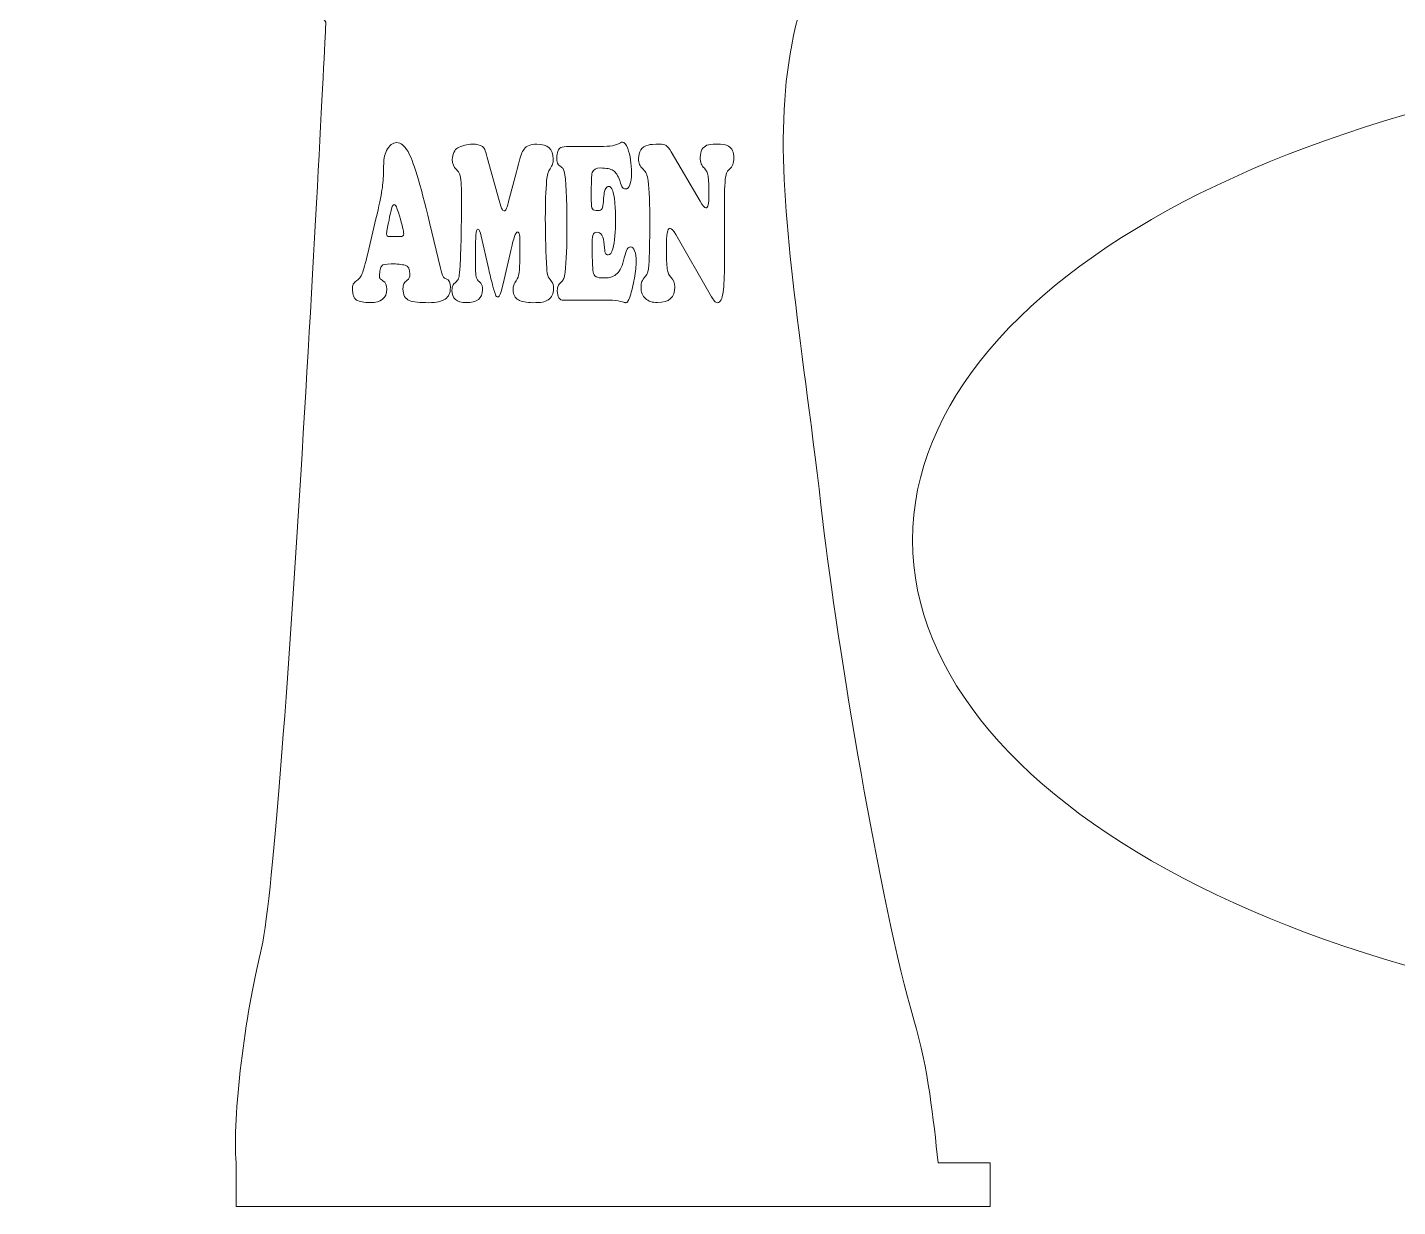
# Model space of a CAD drawing. Header units: millimetres. Extents: x -431 to 186, y -15 to 284.
# Drawn here: x 52.6 to 113.2, y 38.7 to 90.8 of the extents above; entities that cross this region are included whole.
import ezdxf

# ---------------------------------------------------------------- set-up
doc = ezdxf.new("R2010")
doc.units = ezdxf.units.MM
doc.header["$MEASUREMENT"] = 0
doc.layers.add('Capa 1', color=7, linetype='Continuous')

msp = doc.modelspace()

# ---------------------------------------------------------------- linework, layer by layer
at = {"layer": 'Capa 1', "color": 240, "lineweight": 20}
msp.add_ellipse((135.0616, 68.1614), major_axis=(43.3333, 0), ratio=0.4999988, dxfattribs=at)
at = {"layer": 'Capa 1', "color": 240, "lineweight": 9}
for points, knots in [([(45.7099, 106.5678), (46.5618, 105.0762), (47.2323, 103.2564), (47.6671, 101.0422), (47.6671, 101.0422), (53.0783, 97.3764), (56.9122, 95.3684), (61.7199, 94.4219), (61.7199, 94.4219), (65.3861, 93.7), (64.0271, 93.6308), (65.7819, 91.063), (65.7819, 91.063), (65.8106, 91.0212), (63.9227, 53.907), (62.8985, 49.9105), (62.8985, 49.9105), (62.2355, 47.3239), (61.633, 42.5825), (61.8183, 40.6273)], [0, 0, 0, 0, 0.1666667, 0.1666667, 0.1666667, 0.1666667, 0.3333333, 0.3333333, 0.3333333, 0.3333333, 0.5, 0.5, 0.5, 0.5, 0.6666667, 0.6666667, 0.6666667, 0.6666667, 1, 1, 1, 1]), ([(92.8569, 40.6273), (92.6409, 42.5776), (92.4349, 44.7506), (91.7861, 46.9507), (91.7861, 46.9507), (90.3047, 51.9741), (88.377, 63.6653), (87.7627, 68.9901), (87.7627, 68.9901), (85.9498, 84.7082), (83.8043, 90.3982), (91.2021, 99.7998), (91.2021, 99.7998), (91.2021, 99.7998), (96.5515, 100.911), (96.5515, 100.911), (96.5515, 100.911), (96.5515, 100.911), (101.1999, 101.1426), (101.1999, 101.1426), (101.1999, 101.1426), (109.9615, 101.1822), (111.7581, 94.7836), (125.8149, 101.8954), (125.8149, 101.8954), (130.1935, 104.1106), (129.6138, 102.667), (133.5803, 101.2187), (133.5803, 101.2187), (132.0114, 98.3716), (130.8989, 97.0588), (134.0173, 94.4743), (134.0173, 94.4743), (136.2706, 96.1296), (136.0247, 96.9458), (135.2391, 99.8319), (135.2391, 99.8319), (136.7303, 99.3856), (139.8892, 97.0988), (142.8469, 99.8439), (142.8469, 99.8439), (142.4669, 101.208), (141.7112, 102.1244), (139.6391, 102.1924), (139.6391, 102.1924), (137.3459, 102.2679), (137.0523, 101.1402), (135.8571, 100.3038), (135.8571, 100.3038), (135.8571, 100.3038), (130.7555, 104.7155), (130.7555, 104.7155), (130.7555, 104.7155), (128.0733, 104.9816), (122.9441, 103.1479), (121.0555, 102.4196), (121.0555, 102.4196), (117.3569, 100.9936), (114.4886, 100.7214), (110.9617, 102.1642), (110.9617, 102.1642), (110.9758, 103.2906), (111.1575, 104.3307), (111.4778, 105.2902)], [0, 0, 0, 0, 0.0588235, 0.0588235, 0.0588235, 0.0588235, 0.1176471, 0.1176471, 0.1176471, 0.1176471, 0.1764706, 0.1764706, 0.1764706, 0.1764706, 0.2352941, 0.2352941, 0.2352941, 0.2352941, 0.2941176, 0.2941176, 0.2941176, 0.2941176, 0.3529412, 0.3529412, 0.3529412, 0.3529412, 0.4117647, 0.4117647, 0.4117647, 0.4117647, 0.4705882, 0.4705882, 0.4705882, 0.4705882, 0.5294118, 0.5294118, 0.5294118, 0.5294118, 0.5882353, 0.5882353, 0.5882353, 0.5882353, 0.6470588, 0.6470588, 0.6470588, 0.6470588, 0.7058824, 0.7058824, 0.7058824, 0.7058824, 0.7647059, 0.7647059, 0.7647059, 0.7647059, 0.8235294, 0.8235294, 0.8235294, 0.8235294, 0.8823529, 0.8823529, 0.8823529, 0.8823529, 1, 1, 1, 1]), ([(92.8569, 40.6273), (92.8569, 40.6273), (95.1517, 40.6273), (95.1517, 40.6273), (95.1517, 40.6273), (95.1517, 40.6273), (95.1517, 38.6939), (95.1517, 38.6939), (95.1517, 38.6939), (95.1517, 38.6939), (90.9897, 38.6939), (90.9897, 38.6939), (90.9897, 38.6939), (90.9897, 38.6939), (71.2093, 38.6939), (71.2093, 38.6939), (71.2093, 38.6939), (71.2093, 38.6939), (61.8183, 38.6939), (61.8183, 38.6939), (61.8183, 38.6939), (61.8183, 38.6939), (61.8183, 40.6273), (61.8183, 40.6273)], [0, 0, 0, 0, 0.1428571, 0.1428571, 0.1428571, 0.1428571, 0.2857143, 0.2857143, 0.2857143, 0.2857143, 0.4285714, 0.4285714, 0.4285714, 0.4285714, 0.5714286, 0.5714286, 0.5714286, 0.5714286, 0.7142857, 0.7142857, 0.7142857, 0.7142857, 1, 1, 1, 1])]:
    msp.add_open_spline(points, degree=3, knots=knots, dxfattribs=at)
at = {"layer": 'Capa 1', "color": 250, "lineweight": 9}
for points, knots in [([(70.3695, 82.2054), (70.3695, 82.2054), (70.8533, 80.1885), (70.8533, 80.1885), (70.8533, 80.1885), (70.8996, 80.0031), (70.938, 79.8807), (70.9686, 79.8228), (70.9686, 79.8228), (70.9992, 79.7633), (71.0463, 79.7242), (71.1092, 79.7055), (71.1092, 79.7055), (71.2323, 79.6681), (71.2935, 79.5474), (71.2935, 79.3416), (71.2935, 79.3416), (71.2935, 79.0984), (71.2184, 78.9249), (71.0681, 78.8178), (71.0681, 78.8178), (70.9179, 78.7124), (70.6725, 78.6596), (70.3311, 78.6579), (70.3311, 78.6579), (69.9459, 78.6596), (69.6603, 78.6902), (69.4743, 78.7532), (69.4743, 78.7532), (69.3887, 78.7838), (69.3215, 78.8433), (69.2708, 78.9351), (69.2708, 78.9351), (69.2201, 79.027), (69.1957, 79.1375), (69.1957, 79.2668), (69.1957, 79.2668), (69.1957, 79.3671), (69.2088, 79.4436), (69.2349, 79.498), (69.2349, 79.498), (69.2612, 79.5524), (69.3101, 79.6035), (69.3825, 79.6511), (69.3825, 79.6511), (69.4621, 79.7038), (69.5022, 79.794), (69.5022, 79.9198), (69.5022, 79.9198), (69.5022, 80.1426), (69.4332, 80.2735), (69.2952, 80.3126), (69.2952, 80.3126), (69.1468, 80.3534), (68.938, 80.3722), (68.6681, 80.3722), (68.6681, 80.3722), (68.4411, 80.3722), (68.3057, 80.3466), (68.2612, 80.2922), (68.2612, 80.2922), (68.2341, 80.2599), (68.2105, 80.2004), (68.1895, 80.1136), (68.1895, 80.1136), (68.1695, 80.0269), (68.159, 79.9436), (68.159, 79.8636), (68.159, 79.8636), (68.159, 79.7922), (68.166, 79.7446), (68.1808, 79.7225), (68.1808, 79.7225), (68.1957, 79.7004), (68.2429, 79.6647), (68.3232, 79.6154), (68.3232, 79.6154), (68.4271, 79.5558), (68.4786, 79.4368), (68.4786, 79.2566), (68.4786, 79.2566), (68.4786, 78.862), (68.2359, 78.663), (67.7494, 78.663), (67.7494, 78.663), (67.4734, 78.663), (67.2708, 78.7004), (67.1407, 78.7736), (67.1407, 78.7736), (67.021, 78.8433), (66.9616, 78.9964), (66.9616, 79.231), (66.9616, 79.231), (66.9616, 79.3348), (66.9747, 79.4147), (67.0009, 79.4708), (67.0009, 79.4708), (67.028, 79.527), (67.0751, 79.5796), (67.1433, 79.6256), (67.1433, 79.6256), (67.2542, 79.7021), (67.338, 79.8092), (67.3957, 79.947), (67.3957, 79.947), (67.4525, 80.0848), (67.5337, 80.379), (67.6393, 80.8313), (67.6393, 80.8313), (67.6393, 80.8313), (68.0009, 82.3704), (68.0009, 82.3704), (68.0009, 82.3704), (68.1337, 82.935), (68.2227, 83.3584), (68.2682, 83.639), (68.2682, 83.639), (68.3127, 83.9196), (68.3363, 84.1934), (68.338, 84.4638), (68.338, 84.4638), (68.3397, 84.7495), (68.3485, 84.9468), (68.3651, 85.059), (68.3651, 85.059), (68.3817, 85.1696), (68.4175, 85.2784), (68.4734, 85.3856), (68.4734, 85.3856), (68.5913, 85.6168), (68.7415, 85.7342), (68.9241, 85.7342), (68.9241, 85.7342), (69.0961, 85.7342), (69.2612, 85.6032), (69.4184, 85.3396), (69.4184, 85.3396), (69.6367, 84.9808), (69.9537, 83.9366), (70.3695, 82.2054)], [0, 0, 0, 0, 0.0277778, 0.0277778, 0.0277778, 0.0277778, 0.0555556, 0.0555556, 0.0555556, 0.0555556, 0.0833333, 0.0833333, 0.0833333, 0.0833333, 0.1111111, 0.1111111, 0.1111111, 0.1111111, 0.1388889, 0.1388889, 0.1388889, 0.1388889, 0.1666667, 0.1666667, 0.1666667, 0.1666667, 0.1944444, 0.1944444, 0.1944444, 0.1944444, 0.2222222, 0.2222222, 0.2222222, 0.2222222, 0.25, 0.25, 0.25, 0.25, 0.2777778, 0.2777778, 0.2777778, 0.2777778, 0.3055556, 0.3055556, 0.3055556, 0.3055556, 0.3333333, 0.3333333, 0.3333333, 0.3333333, 0.3611111, 0.3611111, 0.3611111, 0.3611111, 0.3888889, 0.3888889, 0.3888889, 0.3888889, 0.4166667, 0.4166667, 0.4166667, 0.4166667, 0.4444444, 0.4444444, 0.4444444, 0.4444444, 0.4722222, 0.4722222, 0.4722222, 0.4722222, 0.5, 0.5, 0.5, 0.5, 0.5277778, 0.5277778, 0.5277778, 0.5277778, 0.5555556, 0.5555556, 0.5555556, 0.5555556, 0.5833333, 0.5833333, 0.5833333, 0.5833333, 0.6111111, 0.6111111, 0.6111111, 0.6111111, 0.6388889, 0.6388889, 0.6388889, 0.6388889, 0.6666667, 0.6666667, 0.6666667, 0.6666667, 0.6944444, 0.6944444, 0.6944444, 0.6944444, 0.7222222, 0.7222222, 0.7222222, 0.7222222, 0.75, 0.75, 0.75, 0.75, 0.7777778, 0.7777778, 0.7777778, 0.7777778, 0.8055556, 0.8055556, 0.8055556, 0.8055556, 0.8333333, 0.8333333, 0.8333333, 0.8333333, 0.8611111, 0.8611111, 0.8611111, 0.8611111, 0.8888889, 0.8888889, 0.8888889, 0.8888889, 0.9166667, 0.9166667, 0.9166667, 0.9166667, 0.9444444, 0.9444444, 0.9444444, 0.9444444, 1, 1, 1, 1]), ([(73.9293, 80.8262), (73.9293, 80.8262), (73.6219, 79.4861), (73.6219, 79.4861), (73.6219, 79.4861), (73.5695, 79.26), (73.5267, 79.1086), (73.4943, 79.0304), (73.4943, 79.0304), (73.4612, 78.9522), (73.4253, 78.913), (73.3869, 78.913), (73.3869, 78.913), (73.3494, 78.913), (73.3153, 78.9436), (73.2865, 79.0082), (73.2865, 79.0082), (73.2681, 79.0474), (73.2245, 79.1936), (73.1573, 79.4453), (73.1573, 79.4453), (73.09, 79.6987), (73.0341, 79.9232), (72.9895, 80.1188), (72.9895, 80.1188), (72.9895, 80.1188), (72.6524, 81.5983), (72.6524, 81.5983), (72.6524, 81.5983), (72.6061, 81.804), (72.5573, 81.9078), (72.5066, 81.9078), (72.5066, 81.9078), (72.4515, 81.9078), (72.4219, 81.8194), (72.4166, 81.6425), (72.4166, 81.6425), (72.4044, 81.2514), (72.3992, 80.8891), (72.3992, 80.5575), (72.3992, 80.5575), (72.3992, 80.2123), (72.407, 79.9776), (72.4245, 79.8552), (72.4245, 79.8552), (72.4367, 79.782), (72.4525, 79.7276), (72.4717, 79.6953), (72.4717, 79.6953), (72.4917, 79.6613), (72.545, 79.6018), (72.6315, 79.515), (72.6315, 79.515), (72.6883, 79.4589), (72.7162, 79.362), (72.7162, 79.2225), (72.7162, 79.2225), (72.7162, 78.8501), (72.4717, 78.663), (71.9817, 78.663), (71.9817, 78.663), (71.5686, 78.663), (71.3625, 78.845), (71.3625, 79.2072), (71.3625, 79.2072), (71.3625, 79.299), (71.3729, 79.3671), (71.3948, 79.4079), (71.3948, 79.4079), (71.4157, 79.4504), (71.4707, 79.5116), (71.5599, 79.595), (71.5599, 79.595), (71.6157, 79.646), (71.6542, 79.714), (71.6734, 79.799), (71.6734, 79.799), (71.6935, 79.8858), (71.7101, 80.0541), (71.7232, 80.3024), (71.7232, 80.3024), (71.7389, 80.5694), (71.7529, 81.0048), (71.7669, 81.6102), (71.7669, 81.6102), (71.7808, 82.2173), (71.7869, 82.736), (71.7869, 83.168), (71.7869, 83.168), (71.7869, 83.7088), (71.7659, 84.0761), (71.7232, 84.2682), (71.7232, 84.2682), (71.7083, 84.3346), (71.6909, 84.3856), (71.6708, 84.4179), (71.6708, 84.4179), (71.6516, 84.4519), (71.614, 84.4944), (71.5599, 84.5472), (71.5599, 84.5472), (71.4385, 84.6611), (71.3782, 84.8074), (71.3782, 84.9859), (71.3782, 84.9859), (71.3782, 85.1032), (71.4009, 85.2087), (71.4455, 85.3056), (71.4455, 85.3056), (71.4909, 85.4008), (71.5511, 85.4689), (71.6262, 85.5097), (71.6262, 85.5097), (71.7013, 85.5522), (71.8017, 85.5896), (71.9267, 85.6219), (71.9267, 85.6219), (72.0524, 85.6526), (72.1581, 85.6696), (72.2455, 85.6696), (72.2455, 85.6696), (72.4638, 85.6696), (72.6183, 85.6338), (72.7083, 85.5641), (72.7083, 85.5641), (72.7529, 85.5318), (72.7878, 85.4859), (72.8131, 85.4298), (72.8131, 85.4298), (72.8393, 85.3736), (72.876, 85.2563), (72.9232, 85.0812), (72.9232, 85.0812), (72.9232, 85.0812), (73.4559, 83.173), (73.4559, 83.173), (73.4559, 83.173), (73.5135, 82.9639), (73.5537, 82.8363), (73.5755, 82.7887), (73.5755, 82.7887), (73.5983, 82.7428), (73.6289, 82.719), (73.6681, 82.719), (73.6681, 82.719), (73.7022, 82.719), (73.7319, 82.7445), (73.759, 82.7938), (73.759, 82.7938), (73.7852, 82.8431), (73.8166, 82.9366), (73.8525, 83.0727), (73.8525, 83.0727), (73.8525, 83.0727), (74.2131, 84.4434), (74.2131, 84.4434), (74.2131, 84.4434), (74.2577, 84.6186), (74.2865, 84.7342), (74.2996, 84.7869), (74.2996, 84.7869), (74.3834, 85.1186), (74.4664, 85.3396), (74.5485, 85.4502), (74.5485, 85.4502), (74.6524, 85.593), (74.8419, 85.6644), (75.1162, 85.6644), (75.1162, 85.6644), (75.5991, 85.6644), (75.8402, 85.4502), (75.8402, 85.0216), (75.8402, 85.0216), (75.8402, 84.9247), (75.8306, 84.8482), (75.8123, 84.7886), (75.8123, 84.7886), (75.7931, 84.7308), (75.7546, 84.6611), (75.697, 84.5778), (75.697, 84.5778), (75.6183, 84.4621), (75.5695, 84.2938), (75.5485, 84.0744), (75.5485, 84.0744), (75.5092, 83.6169), (75.49, 83.0574), (75.49, 82.401), (75.49, 82.401), (75.49, 81.5541), (75.5101, 80.8109), (75.5511, 80.1732), (75.5511, 80.1732), (75.5616, 80.0167), (75.5773, 79.9113), (75.5983, 79.8552), (75.5983, 79.8552), (75.6201, 79.7974), (75.6751, 79.714), (75.7633, 79.6001), (75.7633, 79.6001), (75.8253, 79.5202), (75.8559, 79.4147), (75.8559, 79.282), (75.8559, 79.282), (75.8559, 79.0491), (75.7765, 78.8841), (75.6175, 78.7889), (75.6175, 78.7889), (75.5354, 78.7344), (75.4498, 78.7004), (75.359, 78.6834), (75.359, 78.6834), (75.2691, 78.6664), (75.1302, 78.6596), (74.9424, 78.6579), (74.9424, 78.6579), (74.6542, 78.6596), (74.4393, 78.6988), (74.2979, 78.7787), (74.2979, 78.7787), (74.1407, 78.8688), (74.0621, 79.0202), (74.0621, 79.2362), (74.0621, 79.2362), (74.0621, 79.316), (74.0725, 79.3824), (74.0926, 79.4334), (74.0926, 79.4334), (74.1136, 79.4844), (74.166, 79.5796), (74.2516, 79.7157), (74.2516, 79.7157), (74.2961, 79.7854), (74.3258, 79.9198), (74.3424, 80.1188), (74.3424, 80.1188), (74.3581, 80.3177), (74.3669, 80.6562), (74.3669, 81.1357), (74.3669, 81.1357), (74.3669, 81.401), (74.3599, 81.5745), (74.3477, 81.6578), (74.3477, 81.6578), (74.3345, 81.7412), (74.3075, 81.782), (74.2664, 81.782), (74.2664, 81.782), (74.2193, 81.782), (74.173, 81.719), (74.1284, 81.5915), (74.1284, 81.5915), (74.0839, 81.4622), (74.0175, 81.2088), (73.9293, 80.8262)], [0, 0, 0, 0, 0.0153846, 0.0153846, 0.0153846, 0.0153846, 0.0307692, 0.0307692, 0.0307692, 0.0307692, 0.0461538, 0.0461538, 0.0461538, 0.0461538, 0.0615385, 0.0615385, 0.0615385, 0.0615385, 0.0769231, 0.0769231, 0.0769231, 0.0769231, 0.0923077, 0.0923077, 0.0923077, 0.0923077, 0.1076923, 0.1076923, 0.1076923, 0.1076923, 0.1230769, 0.1230769, 0.1230769, 0.1230769, 0.1384615, 0.1384615, 0.1384615, 0.1384615, 0.1538462, 0.1538462, 0.1538462, 0.1538462, 0.1692308, 0.1692308, 0.1692308, 0.1692308, 0.1846154, 0.1846154, 0.1846154, 0.1846154, 0.2, 0.2, 0.2, 0.2, 0.2153846, 0.2153846, 0.2153846, 0.2153846, 0.2307692, 0.2307692, 0.2307692, 0.2307692, 0.2461538, 0.2461538, 0.2461538, 0.2461538, 0.2615385, 0.2615385, 0.2615385, 0.2615385, 0.2769231, 0.2769231, 0.2769231, 0.2769231, 0.2923077, 0.2923077, 0.2923077, 0.2923077, 0.3076923, 0.3076923, 0.3076923, 0.3076923, 0.3230769, 0.3230769, 0.3230769, 0.3230769, 0.3384615, 0.3384615, 0.3384615, 0.3384615, 0.3538462, 0.3538462, 0.3538462, 0.3538462, 0.3692308, 0.3692308, 0.3692308, 0.3692308, 0.3846154, 0.3846154, 0.3846154, 0.3846154, 0.4, 0.4, 0.4, 0.4, 0.4153846, 0.4153846, 0.4153846, 0.4153846, 0.4307692, 0.4307692, 0.4307692, 0.4307692, 0.4461538, 0.4461538, 0.4461538, 0.4461538, 0.4615385, 0.4615385, 0.4615385, 0.4615385, 0.4769231, 0.4769231, 0.4769231, 0.4769231, 0.4923077, 0.4923077, 0.4923077, 0.4923077, 0.5076923, 0.5076923, 0.5076923, 0.5076923, 0.5230769, 0.5230769, 0.5230769, 0.5230769, 0.5384615, 0.5384615, 0.5384615, 0.5384615, 0.5538462, 0.5538462, 0.5538462, 0.5538462, 0.5692308, 0.5692308, 0.5692308, 0.5692308, 0.5846154, 0.5846154, 0.5846154, 0.5846154, 0.6, 0.6, 0.6, 0.6, 0.6153846, 0.6153846, 0.6153846, 0.6153846, 0.6307692, 0.6307692, 0.6307692, 0.6307692, 0.6461538, 0.6461538, 0.6461538, 0.6461538, 0.6615385, 0.6615385, 0.6615385, 0.6615385, 0.6769231, 0.6769231, 0.6769231, 0.6769231, 0.6923077, 0.6923077, 0.6923077, 0.6923077, 0.7076923, 0.7076923, 0.7076923, 0.7076923, 0.7230769, 0.7230769, 0.7230769, 0.7230769, 0.7384615, 0.7384615, 0.7384615, 0.7384615, 0.7538462, 0.7538462, 0.7538462, 0.7538462, 0.7692308, 0.7692308, 0.7692308, 0.7692308, 0.7846154, 0.7846154, 0.7846154, 0.7846154, 0.8, 0.8, 0.8, 0.8, 0.8153846, 0.8153846, 0.8153846, 0.8153846, 0.8307692, 0.8307692, 0.8307692, 0.8307692, 0.8461538, 0.8461538, 0.8461538, 0.8461538, 0.8615385, 0.8615385, 0.8615385, 0.8615385, 0.8769231, 0.8769231, 0.8769231, 0.8769231, 0.8923077, 0.8923077, 0.8923077, 0.8923077, 0.9076923, 0.9076923, 0.9076923, 0.9076923, 0.9230769, 0.9230769, 0.9230769, 0.9230769, 0.9384615, 0.9384615, 0.9384615, 0.9384615, 0.9538462, 0.9538462, 0.9538462, 0.9538462, 0.9692308, 0.9692308, 0.9692308, 0.9692308, 1, 1, 1, 1]), ([(76.5573, 85.5641), (76.5573, 85.5641), (77.8717, 85.5641), (77.8717, 85.5641), (77.8717, 85.5641), (78.138, 85.5641), (78.3319, 85.5743), (78.4542, 85.5964), (78.4542, 85.5964), (78.5765, 85.6185), (78.6953, 85.6628), (78.8114, 85.7291), (78.8114, 85.7291), (78.8472, 85.7478), (78.8751, 85.758), (78.8953, 85.758), (78.8953, 85.758), (78.9843, 85.758), (79.0629, 85.6662), (79.1311, 85.4791), (79.1311, 85.4791), (79.2437, 85.1764), (79.2996, 84.8124), (79.2996, 84.3839), (79.2996, 84.3839), (79.2996, 84.1679), (79.2761, 83.9978), (79.2297, 83.872), (79.2297, 83.872), (79.1826, 83.7478), (79.1179, 83.6866), (79.0367, 83.6866), (79.0367, 83.6866), (78.9799, 83.6866), (78.9363, 83.7088), (78.9049, 83.753), (78.9049, 83.753), (78.8734, 83.7972), (78.8306, 83.8992), (78.7782, 84.054), (78.7782, 84.054), (78.7031, 84.2768), (78.6079, 84.4264), (78.4926, 84.5012), (78.4926, 84.5012), (78.3773, 84.576), (78.1887, 84.6135), (77.9258, 84.6135), (77.9258, 84.6135), (77.7293, 84.6135), (77.6105, 84.5438), (77.5677, 84.4077), (77.5677, 84.4077), (77.545, 84.3346), (77.5319, 84.2376), (77.5275, 84.1135), (77.5275, 84.1135), (77.5241, 83.991), (77.5215, 83.6781), (77.5215, 83.173), (77.5215, 83.173), (77.5215, 82.9741), (77.5389, 82.85), (77.573, 82.8023), (77.573, 82.8023), (77.6071, 82.753), (77.6961, 82.7292), (77.8411, 82.7292), (77.8411, 82.7292), (77.9127, 82.7292), (77.9651, 82.7581), (77.9974, 82.8159), (77.9974, 82.8159), (78.0297, 82.8754), (78.0507, 82.9792), (78.0585, 83.1272), (78.0585, 83.1272), (78.0708, 83.321), (78.083, 83.452), (78.0961, 83.5234), (78.0961, 83.5234), (78.1083, 83.5948), (78.1319, 83.6577), (78.166, 83.7104), (78.166, 83.7104), (78.2018, 83.77), (78.2437, 83.8006), (78.2917, 83.8006), (78.2917, 83.8006), (78.3616, 83.8006), (78.421, 83.736), (78.4708, 83.6067), (78.4708, 83.6067), (78.5066, 83.5098), (78.5371, 83.3397), (78.5616, 83.0948), (78.5616, 83.0948), (78.5861, 82.8516), (78.5991, 82.5966), (78.5991, 82.3312), (78.5991, 82.3312), (78.5991, 81.8058), (78.5573, 81.3755), (78.4734, 81.0405), (78.4734, 81.0405), (78.4271, 80.8568), (78.3573, 80.7667), (78.2638, 80.7667), (78.2638, 80.7667), (78.2053, 80.7667), (78.1651, 80.7956), (78.1433, 80.8534), (78.1433, 80.8534), (78.1215, 80.9112), (78.1039, 81.032), (78.0917, 81.214), (78.0917, 81.214), (78.0664, 81.5898), (77.9537, 81.7768), (77.7546, 81.7768), (77.7546, 81.7768), (77.6778, 81.7768), (77.6253, 81.7309), (77.5974, 81.6357), (77.5974, 81.6357), (77.5686, 81.5404), (77.5546, 81.3653), (77.5546, 81.1102), (77.5546, 81.1102), (77.5546, 80.9538), (77.5607, 80.7514), (77.5712, 80.5048), (77.5712, 80.5048), (77.5825, 80.2565), (77.5939, 80.0932), (77.6061, 80.0133), (77.6061, 80.0133), (77.6193, 79.9147), (77.6621, 79.845), (77.7328, 79.8076), (77.7328, 79.8076), (77.8035, 79.7684), (77.9215, 79.7497), (78.0874, 79.7497), (78.0874, 79.7497), (78.3433, 79.7497), (78.5354, 79.8144), (78.6655, 79.9419), (78.6655, 79.9419), (78.7948, 80.0694), (78.9005, 80.3007), (78.9826, 80.6374), (78.9826, 80.6374), (79.0306, 80.8296), (79.0734, 80.9588), (79.1118, 81.0252), (79.1118, 81.0252), (79.1503, 81.0915), (79.2, 81.1255), (79.2612, 81.1255), (79.2612, 81.1255), (79.3328, 81.1255), (79.3922, 81.0643), (79.4393, 80.9436), (79.4393, 80.9436), (79.4865, 80.8211), (79.5092, 80.6698), (79.5092, 80.4878), (79.5092, 80.4878), (79.5092, 80.2888), (79.483, 80.0388), (79.4306, 79.7395), (79.4306, 79.7395), (79.3773, 79.4402), (79.3127, 79.1749), (79.2359, 78.9419), (79.2359, 78.9419), (79.1965, 78.8297), (79.1642, 78.7548), (79.1389, 78.7158), (79.1389, 78.7158), (79.1127, 78.6784), (79.0804, 78.6596), (79.0411, 78.6579), (79.0411, 78.6579), (79.0088, 78.6596), (78.9625, 78.6681), (78.9005, 78.6886), (78.9005, 78.6886), (78.7913, 78.7276), (78.6455, 78.7532), (78.4629, 78.7634), (78.4629, 78.7634), (78.4629, 78.7634), (76.2935, 78.7634), (76.2935, 78.7634), (76.2935, 78.7634), (76.2061, 78.7634), (76.1389, 78.8008), (76.0909, 78.8756), (76.0909, 78.8756), (76.0437, 78.9504), (76.0193, 79.0559), (76.0193, 79.1919), (76.0193, 79.1919), (76.0193, 79.2888), (76.0297, 79.3586), (76.0507, 79.4011), (76.0507, 79.4011), (76.0708, 79.4436), (76.1179, 79.4997), (76.1913, 79.566), (76.1913, 79.566), (76.2419, 79.6086), (76.2804, 79.6613), (76.3048, 79.7242), (76.3048, 79.7242), (76.3293, 79.7888), (76.3485, 79.8807), (76.3625, 80.0031), (76.3625, 80.0031), (76.4184, 80.5048), (76.4472, 81.1816), (76.4472, 82.032), (76.4472, 82.032), (76.4472, 83.3142), (76.4061, 84.122), (76.3241, 84.4587), (76.3241, 84.4587), (76.3075, 84.525), (76.2883, 84.571), (76.2681, 84.5982), (76.2681, 84.5982), (76.2472, 84.6237), (76.2044, 84.656), (76.1397, 84.6917), (76.1397, 84.6917), (76.0429, 84.7495), (75.9939, 84.8754), (75.9939, 85.0709), (75.9939, 85.0709), (75.9939, 85.1781), (76.0105, 85.2716), (76.0429, 85.355), (76.0429, 85.355), (76.0751, 85.4382), (76.1179, 85.4927), (76.1703, 85.5199), (76.1703, 85.5199), (76.2367, 85.5488), (76.366, 85.5641), (76.5573, 85.5641)], [0, 0, 0, 0, 0.015625, 0.015625, 0.015625, 0.015625, 0.03125, 0.03125, 0.03125, 0.03125, 0.046875, 0.046875, 0.046875, 0.046875, 0.0625, 0.0625, 0.0625, 0.0625, 0.078125, 0.078125, 0.078125, 0.078125, 0.09375, 0.09375, 0.09375, 0.09375, 0.109375, 0.109375, 0.109375, 0.109375, 0.125, 0.125, 0.125, 0.125, 0.140625, 0.140625, 0.140625, 0.140625, 0.15625, 0.15625, 0.15625, 0.15625, 0.171875, 0.171875, 0.171875, 0.171875, 0.1875, 0.1875, 0.1875, 0.1875, 0.203125, 0.203125, 0.203125, 0.203125, 0.21875, 0.21875, 0.21875, 0.21875, 0.234375, 0.234375, 0.234375, 0.234375, 0.25, 0.25, 0.25, 0.25, 0.265625, 0.265625, 0.265625, 0.265625, 0.28125, 0.28125, 0.28125, 0.28125, 0.296875, 0.296875, 0.296875, 0.296875, 0.3125, 0.3125, 0.3125, 0.3125, 0.328125, 0.328125, 0.328125, 0.328125, 0.34375, 0.34375, 0.34375, 0.34375, 0.359375, 0.359375, 0.359375, 0.359375, 0.375, 0.375, 0.375, 0.375, 0.390625, 0.390625, 0.390625, 0.390625, 0.40625, 0.40625, 0.40625, 0.40625, 0.421875, 0.421875, 0.421875, 0.421875, 0.4375, 0.4375, 0.4375, 0.4375, 0.453125, 0.453125, 0.453125, 0.453125, 0.46875, 0.46875, 0.46875, 0.46875, 0.484375, 0.484375, 0.484375, 0.484375, 0.5, 0.5, 0.5, 0.5, 0.515625, 0.515625, 0.515625, 0.515625, 0.53125, 0.53125, 0.53125, 0.53125, 0.546875, 0.546875, 0.546875, 0.546875, 0.5625, 0.5625, 0.5625, 0.5625, 0.578125, 0.578125, 0.578125, 0.578125, 0.59375, 0.59375, 0.59375, 0.59375, 0.609375, 0.609375, 0.609375, 0.609375, 0.625, 0.625, 0.625, 0.625, 0.640625, 0.640625, 0.640625, 0.640625, 0.65625, 0.65625, 0.65625, 0.65625, 0.671875, 0.671875, 0.671875, 0.671875, 0.6875, 0.6875, 0.6875, 0.6875, 0.703125, 0.703125, 0.703125, 0.703125, 0.71875, 0.71875, 0.71875, 0.71875, 0.734375, 0.734375, 0.734375, 0.734375, 0.75, 0.75, 0.75, 0.75, 0.765625, 0.765625, 0.765625, 0.765625, 0.78125, 0.78125, 0.78125, 0.78125, 0.796875, 0.796875, 0.796875, 0.796875, 0.8125, 0.8125, 0.8125, 0.8125, 0.828125, 0.828125, 0.828125, 0.828125, 0.84375, 0.84375, 0.84375, 0.84375, 0.859375, 0.859375, 0.859375, 0.859375, 0.875, 0.875, 0.875, 0.875, 0.890625, 0.890625, 0.890625, 0.890625, 0.90625, 0.90625, 0.90625, 0.90625, 0.921875, 0.921875, 0.921875, 0.921875, 0.9375, 0.9375, 0.9375, 0.9375, 0.953125, 0.953125, 0.953125, 0.953125, 0.96875, 0.96875, 0.96875, 0.96875, 1, 1, 1, 1]), ([(81.0559, 85.3243), (81.0559, 85.3243), (82.3302, 83.1526), (82.3302, 83.1526), (82.3302, 83.1526), (82.4489, 82.9503), (82.5354, 82.8482), (82.5878, 82.8482), (82.5878, 82.8482), (82.6769, 82.8482), (82.7215, 83.0336), (82.7215, 83.4026), (82.7215, 83.4026), (82.7215, 83.821), (82.7083, 84.1067), (82.683, 84.258), (82.683, 84.258), (82.6577, 84.4111), (82.6035, 84.5268), (82.5215, 84.6032), (82.5215, 84.6032), (82.4551, 84.6662), (82.4079, 84.7325), (82.3809, 84.804), (82.3809, 84.804), (82.3537, 84.8754), (82.3398, 84.9672), (82.3398, 85.0812), (82.3398, 85.0812), (82.3398, 85.36), (82.4385, 85.5386), (82.6341, 85.6185), (82.6341, 85.6185), (82.7145, 85.6526), (82.8542, 85.6696), (83.0542, 85.6696), (83.0542, 85.6696), (83.3119, 85.6696), (83.49, 85.639), (83.5887, 85.5794), (83.5887, 85.5794), (83.7459, 85.4859), (83.8237, 85.3107), (83.8237, 85.0505), (83.8237, 85.0505), (83.8237, 84.8346), (83.7599, 84.673), (83.6323, 84.5624), (83.6323, 84.5624), (83.5808, 84.52), (83.5459, 84.4808), (83.5275, 84.4485), (83.5275, 84.4485), (83.5083, 84.4145), (83.4926, 84.3652), (83.4787, 84.2988), (83.4787, 84.2988), (83.4324, 84.0795), (83.4088, 83.6645), (83.4071, 83.0523), (83.4071, 83.0523), (83.4071, 83.0523), (83.4071, 81.4282), (83.4071, 81.4282), (83.4071, 81.4282), (83.4071, 81.18), (83.4079, 80.8398), (83.4097, 80.4078), (83.4097, 80.4078), (83.4114, 79.8228), (83.3931, 79.4011), (83.3555, 79.1426), (83.3555, 79.1426), (83.3101, 78.8195), (83.2263, 78.6596), (83.1049, 78.6579), (83.1049, 78.6579), (83.0525, 78.6596), (83.0061, 78.68), (82.9677, 78.7242), (82.9677, 78.7242), (82.9302, 78.7668), (82.8664, 78.8671), (82.7773, 79.0218), (82.7773, 79.0218), (82.7773, 79.0218), (81.2603, 81.668), (81.2603, 81.668), (81.2603, 81.668), (81.1547, 81.8534), (81.0664, 81.9469), (80.9965, 81.9469), (80.9965, 81.9469), (80.8926, 81.9469), (80.8402, 81.6663), (80.8402, 81.1051), (80.8402, 81.1051), (80.8402, 80.6442), (80.8542, 80.3279), (80.8804, 80.1579), (80.8804, 80.1579), (80.9066, 79.9895), (80.9607, 79.8636), (81.0429, 79.7854), (81.0429, 79.7854), (81.1573, 79.6749), (81.2141, 79.532), (81.2141, 79.3569), (81.2141, 79.3569), (81.2141, 78.8943), (80.959, 78.663), (80.4489, 78.663), (80.4489, 78.663), (80.2193, 78.663), (80.0402, 78.7226), (79.9127, 78.8399), (79.9127, 78.8399), (79.7861, 78.959), (79.7223, 79.1256), (79.7223, 79.3416), (79.7223, 79.3416), (79.7223, 79.4538), (79.7345, 79.5388), (79.7581, 79.595), (79.7581, 79.595), (79.7817, 79.6511), (79.8359, 79.7276), (79.9197, 79.8246), (79.9197, 79.8246), (80.0001, 79.9181), (80.0481, 80.0814), (80.0655, 80.3177), (80.0655, 80.3177), (80.0944, 80.7463), (80.1092, 81.3619), (80.1092, 82.1663), (80.1092, 82.1663), (80.1092, 83.0234), (80.083, 83.6475), (80.0324, 84.0404), (80.0324, 84.0404), (80.0131, 84.1832), (79.9896, 84.2886), (79.9607, 84.3584), (79.9607, 84.3584), (79.9311, 84.4281), (79.8839, 84.4944), (79.8175, 84.5574), (79.8175, 84.5574), (79.7407, 84.6305), (79.6873, 84.7019), (79.6568, 84.7716), (79.6568, 84.7716), (79.6271, 84.8414), (79.6123, 84.9264), (79.6123, 85.0267), (79.6123, 85.0267), (79.6123, 85.3447), (79.7529, 85.5454), (80.035, 85.6288), (80.035, 85.6288), (80.1302, 85.656), (80.297, 85.6696), (80.5363, 85.6696), (80.5363, 85.6696), (80.6725, 85.6696), (80.7721, 85.6474), (80.8341, 85.6066), (80.8341, 85.6066), (80.8961, 85.5658), (80.9703, 85.4706), (81.0559, 85.3243)], [0, 0, 0, 0, 0.0227273, 0.0227273, 0.0227273, 0.0227273, 0.0454545, 0.0454545, 0.0454545, 0.0454545, 0.0681818, 0.0681818, 0.0681818, 0.0681818, 0.0909091, 0.0909091, 0.0909091, 0.0909091, 0.1136364, 0.1136364, 0.1136364, 0.1136364, 0.1363636, 0.1363636, 0.1363636, 0.1363636, 0.1590909, 0.1590909, 0.1590909, 0.1590909, 0.1818182, 0.1818182, 0.1818182, 0.1818182, 0.2045455, 0.2045455, 0.2045455, 0.2045455, 0.2272727, 0.2272727, 0.2272727, 0.2272727, 0.25, 0.25, 0.25, 0.25, 0.2727273, 0.2727273, 0.2727273, 0.2727273, 0.2954545, 0.2954545, 0.2954545, 0.2954545, 0.3181818, 0.3181818, 0.3181818, 0.3181818, 0.3409091, 0.3409091, 0.3409091, 0.3409091, 0.3636364, 0.3636364, 0.3636364, 0.3636364, 0.3863636, 0.3863636, 0.3863636, 0.3863636, 0.4090909, 0.4090909, 0.4090909, 0.4090909, 0.4318182, 0.4318182, 0.4318182, 0.4318182, 0.4545455, 0.4545455, 0.4545455, 0.4545455, 0.4772727, 0.4772727, 0.4772727, 0.4772727, 0.5, 0.5, 0.5, 0.5, 0.5227273, 0.5227273, 0.5227273, 0.5227273, 0.5454545, 0.5454545, 0.5454545, 0.5454545, 0.5681818, 0.5681818, 0.5681818, 0.5681818, 0.5909091, 0.5909091, 0.5909091, 0.5909091, 0.6136364, 0.6136364, 0.6136364, 0.6136364, 0.6363636, 0.6363636, 0.6363636, 0.6363636, 0.6590909, 0.6590909, 0.6590909, 0.6590909, 0.6818182, 0.6818182, 0.6818182, 0.6818182, 0.7045455, 0.7045455, 0.7045455, 0.7045455, 0.7272727, 0.7272727, 0.7272727, 0.7272727, 0.75, 0.75, 0.75, 0.75, 0.7727273, 0.7727273, 0.7727273, 0.7727273, 0.7954545, 0.7954545, 0.7954545, 0.7954545, 0.8181818, 0.8181818, 0.8181818, 0.8181818, 0.8409091, 0.8409091, 0.8409091, 0.8409091, 0.8636364, 0.8636364, 0.8636364, 0.8636364, 0.8863636, 0.8863636, 0.8863636, 0.8863636, 0.9090909, 0.9090909, 0.9090909, 0.9090909, 0.9318182, 0.9318182, 0.9318182, 0.9318182, 0.9545455, 0.9545455, 0.9545455, 0.9545455, 1, 1, 1, 1]), ([(68.5887, 81.5779), (68.5887, 81.5779), (69.0909, 81.5779), (69.0909, 81.5779), (69.0909, 81.5779), (69.1826, 81.5779), (69.2289, 81.6187), (69.2289, 81.6986), (69.2289, 81.6986), (69.2289, 81.8074), (69.1651, 82.0762), (69.0367, 82.5047), (69.0367, 82.5047), (68.9791, 82.7003), (68.9345, 82.8329), (68.9039, 82.8992), (68.9039, 82.8992), (68.8725, 82.9656), (68.8402, 82.9979), (68.8061, 82.9979), (68.8061, 82.9979), (68.745, 82.9979), (68.6935, 82.8874), (68.6533, 82.6646), (68.6533, 82.6646), (68.6463, 82.634), (68.621, 82.5166), (68.5791, 82.3108), (68.5791, 82.3108), (68.5075, 81.9724), (68.4717, 81.77), (68.4717, 81.7037), (68.4717, 81.7037), (68.4717, 81.6204), (68.5101, 81.5779), (68.5887, 81.5779)], [0, 0, 0, 0, 0.1, 0.1, 0.1, 0.1, 0.2, 0.2, 0.2, 0.2, 0.3, 0.3, 0.3, 0.3, 0.4, 0.4, 0.4, 0.4, 0.5, 0.5, 0.5, 0.5, 0.6, 0.6, 0.6, 0.6, 0.7, 0.7, 0.7, 0.7, 0.8, 0.8, 0.8, 0.8, 1, 1, 1, 1])]:
    msp.add_open_spline(points, degree=3, knots=knots, dxfattribs=at)

doc.saveas('drawing.dxf')
